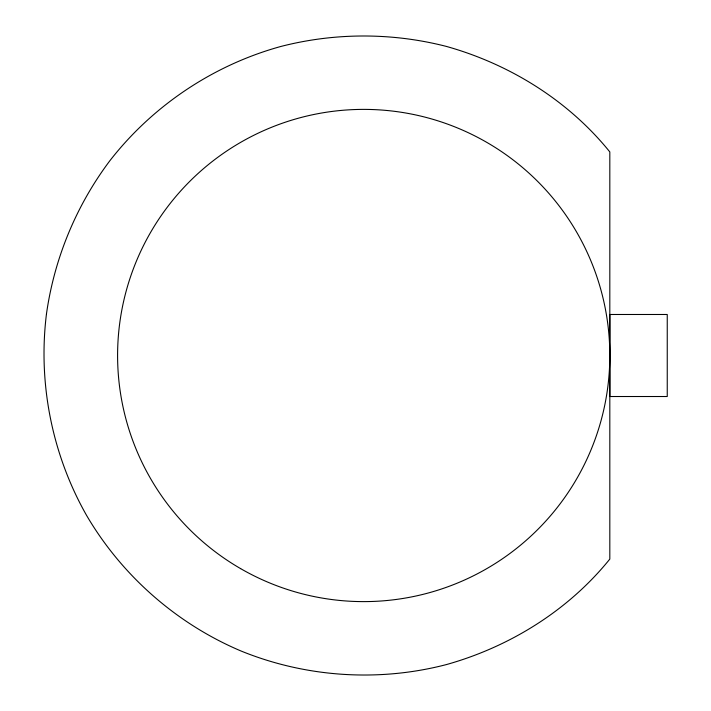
<?xml version="1.0" encoding="UTF-8"?>
<svg xmlns="http://www.w3.org/2000/svg" width="711" height="711" viewBox="0 0 711 711"><rect width="100%" height="100%" fill="white"/><g stroke="black" fill="none" stroke-linecap="round" stroke-linejoin="round"><path stroke-width="1.07" d="M609.816 314.484L609.816 396.516L667.247 396.516L667.247 314.484L609.816 314.484M46.491 313.738C37.825 383.131 52.063 454.676 86.618 515.475C121.99 575.803 176.835 623.903 241.26 651.098C306.059 677.423 378.839 682.196 446.517 664.545C509.858 646.734 568.347 610.473 609.816 559.077L609.816 151.923C568.347 100.527 509.858 64.266 446.517 46.455C392.339 32.51 335.068 32.51 280.898 46.455C213.469 65.003 152.812 105.53 109.867 160.73C76.264 205.443 54.347 258.351 46.491 313.738M240.647 568.64A246.113 246.113 0 0 0 609.816 355.5A246.113 246.113 0 0 0 240.647 142.36A246.113 246.113 0 0 0 240.647 568.64"/></g></svg>
